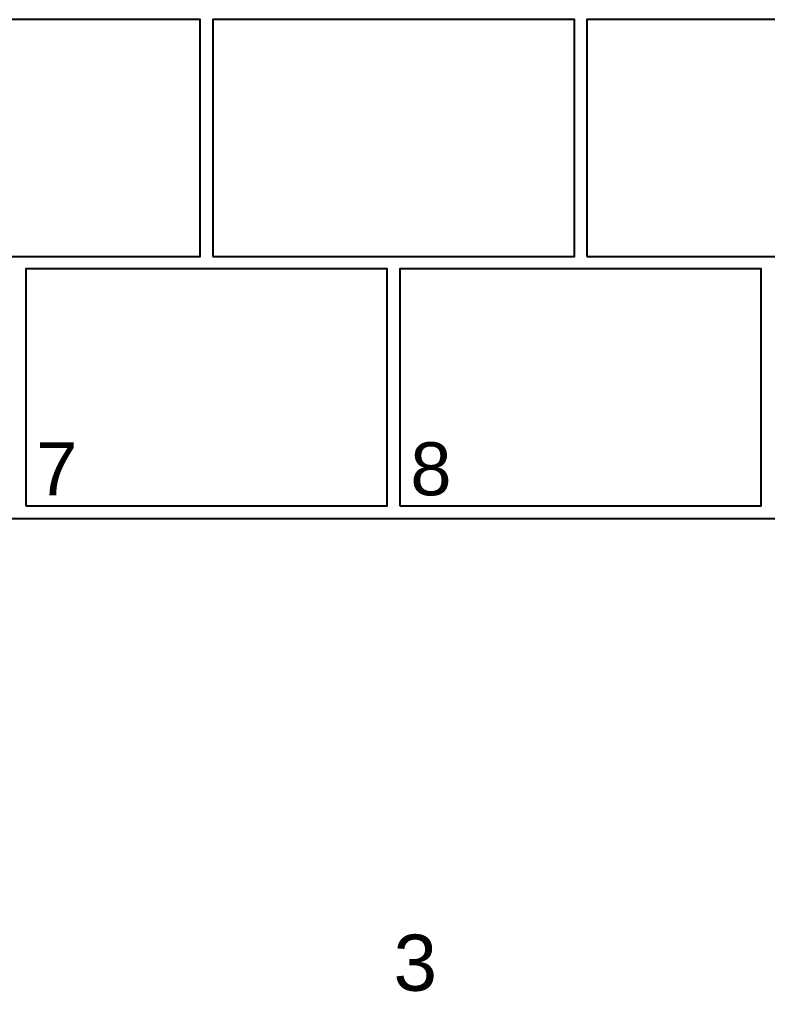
# Model space of a CAD drawing. Extents: x 0 to 119, y 0 to 84.
# Drawn here: x 72.672 to 75.072, y 61.615 to 64.732 of the extents above; entities that cross this region are included whole.
import ezdxf

# ---------------------------------------------------------------- set-up
doc = ezdxf.new("R2010")
doc.units = 0
doc.header["$MEASUREMENT"] = 0
for name, color, linetype in [('32', 250, 'CONTINUOUS'), ('33', 56, 'CONTINUOUS'), ('9', 8, 'CONTINUOUS')]:
    doc.layers.add(name, color=color, linetype=linetype)
doc.styles.add('TQS_ARIAL', font='arial.ttf')

msp = doc.modelspace()

# ---------------------------------------------------------------- linework, layer by layer
at = {"layer": '33', "color": 56, "linetype": 'Continuous'}
msp.add_line((67.091788, 63.132318), (77.651971, 63.132318), dxfattribs=at)
at = {"layer": '9', "color": 8, "linetype": 'Continuous'}
for points in [[(72.09197, 63.972318), (73.25197, 63.972318), (73.25197, 64.732318), (72.09197, 64.732318), (72.09197, 63.972318)], [(73.29197, 63.972318), (74.45197, 63.972318), (74.45197, 64.732318), (73.29197, 64.732318), (73.29197, 63.972318)], [(74.49197, 63.972318), (75.65197, 63.972318), (75.65197, 64.732318), (74.49197, 64.732318), (74.49197, 63.972318)], [(72.69179, 63.172318), (73.85179, 63.172318), (73.85179, 63.932318), (72.69179, 63.932318), (72.69179, 63.172318)], [(73.89179, 63.172318), (75.05179, 63.172318), (75.05179, 63.932318), (73.89179, 63.932318), (73.89179, 63.172318)]]:
    msp.add_lwpolyline(points, dxfattribs=at)

# ---------------------------------------------------------------- texts
at = {"layer": '32', "color": 250, "linetype": 'Continuous', "style": 'TQS_ARIAL'}
msp.add_text('3', height=0.18, dxfattribs=at).set_placement((73.871711, 61.617659))
at = {"layer": '9', "color": 8, "linetype": 'Continuous', "style": 'TQS_ARIAL'}
for s, p in [('7', (72.72579, 63.206318)), ('8', (73.92579, 63.206318))]:
    msp.add_text(s, height=0.17, dxfattribs=at).set_placement(p)

doc.saveas('drawing.dxf')
